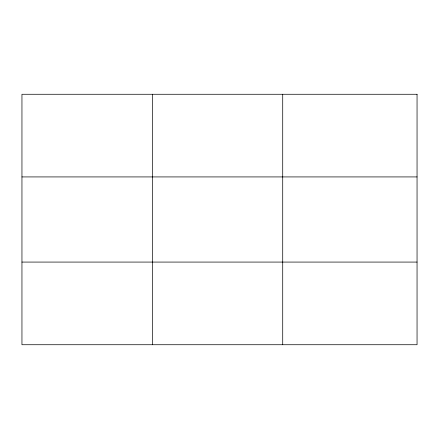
<?xml version="1.0" encoding="UTF-8"?>
<svg xmlns="http://www.w3.org/2000/svg" width="439" height="439" viewBox="0 0 439 439"><rect width="100%" height="100%" fill="white"/><g stroke="black" fill="none" stroke-linecap="round" stroke-linejoin="round"><path stroke-width="0.66" d="M152.333 344.73L152.333 94.27M282.716 344.73L282.716 94.27M21.95 176.922L417.05 176.922M21.95 262.078L417.05 262.078M417.05 94.27L417.05 344.73L21.95 344.73L21.95 94.27L417.05 94.27"/></g></svg>
